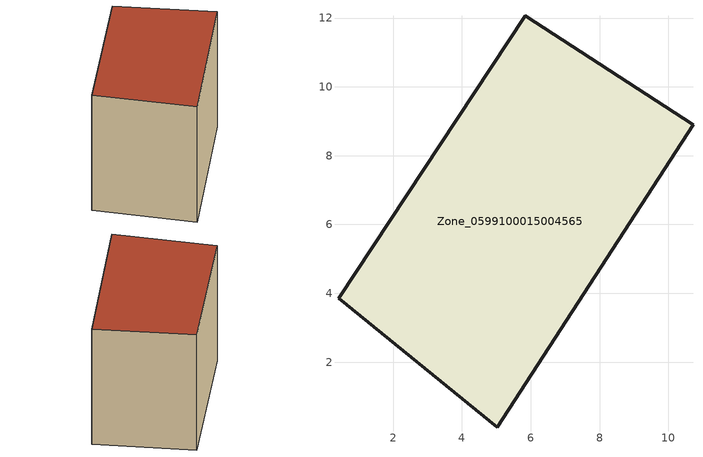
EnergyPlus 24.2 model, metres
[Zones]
Zone_0599100015004565
 floor ground (C_G): 5.03,0.1 0.41,3.85 5.84,12.07 10.72,8.9 z0.83
 wall outside (C_F): 5.84,12.07 0.41,3.85 5.03,0.1 10.72,8.9 5.84,12.07 z0.83:8.19
 roof outside (C_R): 0.41,3.85 5.03,0.1 10.72,8.9 5.84,12.07 z8.19
[BUILDING]
Pand.0599100015004565: North Axis=0; Terrain=City; Loads Convergence Tolerance Value=0.04; Temperature Convergence Tolerance Value=0.4; Solar Distribution=FullExterior; Maximum Number of Warmup Days=25; Minimum Number of Warmup Days=1
[Site:Location]
Rotterdam.The.Hague.AP_ZH_NLD Design_Conditions: Latitude=51.96; Longitude=4.45; Time Zone=1; Elevation=-4.5
[SITE:GROUNDTEMPERATURE:BUILDINGSURFACE]
18, 18, 18, 18, 18, 18, 18, 18, 18, 18, 18, 18
[MATERIAL] Thermal Absorptance=0.9; Solar Absorptance=0.7; Visible Absorptance=0.7
Name | Roughness | Thickness | Conductivity | Density | Specific Heat
G.TI.1965-1974 | MediumSmooth | 0.15 | 0.882353 | 540 | 1210
F.TI.1965-1974 | Rough | 0.3 | 0.697674 | 1920 | 840
R.TI.1965-1974 | MediumRough | 0.2 | 0.232558 | 1500 | 1000
[CONSTRUCTION]
C_G: G.TI.1965-1974
C_F: F.TI.1965-1974
C_R: R.TI.1965-1974
[ZONE]
Zone_0599100015004565: Type=1; Multiplier=1; Ceiling Height=Autocalculate; Volume=Autocalculate; Floor Area=autocalculate; Part of Total Floor Area=Yes
[ZONEINFILTRATION:DESIGNFLOWRATE]
Infil_Zone_0599100015004565: Zone or ZoneList or Space or SpaceList=Zone_0599100015004565; Schedule=AlwaysOn; Design Flow Rate Calculation Method=Flow/Area; Flow Rate per Floor Area=0.003; Constant Term Coefficient=1; Temperature Term Coefficient=0; Velocity Term Coefficient=0; Velocity Squared Term Coefficient=0
[HVACTEMPLATE:ZONE:IDEALLOADSAIRSYSTEM]
Zone_0599100015004565: Maximum Heating Supply Air Temperature=50; Minimum Cooling Supply Air Temperature=13; Maximum Heating Supply Air Humidity Ratio=0.0156; Minimum Cooling Supply Air Humidity Ratio=0.0077; Heating Limit=NoLimit; Cooling Limit=NoLimit; Dehumidification Control Type=ConstantSensibleHeatRatio; Cooling Sensible Heat Ratio=0.7; Dehumidification Setpoint=60; Humidification Control Type=None; Humidification Setpoint=30; Outdoor Air Method=None; Outdoor Air Flow Rate per Person=0.00944; Outdoor Air Flow Rate per Zone Floor Area=0; Outdoor Air Flow Rate per Zone=0; Demand Controlled Ventilation Type=None; Outdoor Air Economizer Type=NoEconomizer; Heat Recovery Type=None; Sensible Heat Recovery Effectiveness=0.7; Latent Heat Recovery Effectiveness=0.65
[ZONECONTROL:THERMOSTAT]
ThermostatControl_Zone_0599100015004565: Zone or ZoneList=Zone_0599100015004565; Control Type Schedule=DualSetpointControlType; Control 1=Thermostat_Zone_0599100015004565; Temperature Difference Between Cutout And Setpoint=0
[THERMOSTATSETPOINT:DUALSETPOINT]
Thermostat_Zone_0599100015004565: Heating Setpoint Temperature Schedule=HeatingSetpoint_Zone_0599100015004565; Cooling Setpoint Temperature Schedule=CoolingSetpoint_Zone_0599100015004565
[SCHEDULE:COMPACT]
HeatingSetpoint_Zone_0599100015004565: Through: 12/31, For: AllDays, Until: 24:00, 21
CoolingSetpoint_Zone_0599100015004565: Through: 12/31, For: AllDays, Until: 24:00, 24
DualSetpointControlType: Through: 12/31, For: AllDays, Until: 24:00, 4
AlwaysOn: Through: 12/31, For: AllDays, Until: 24:00, 1
